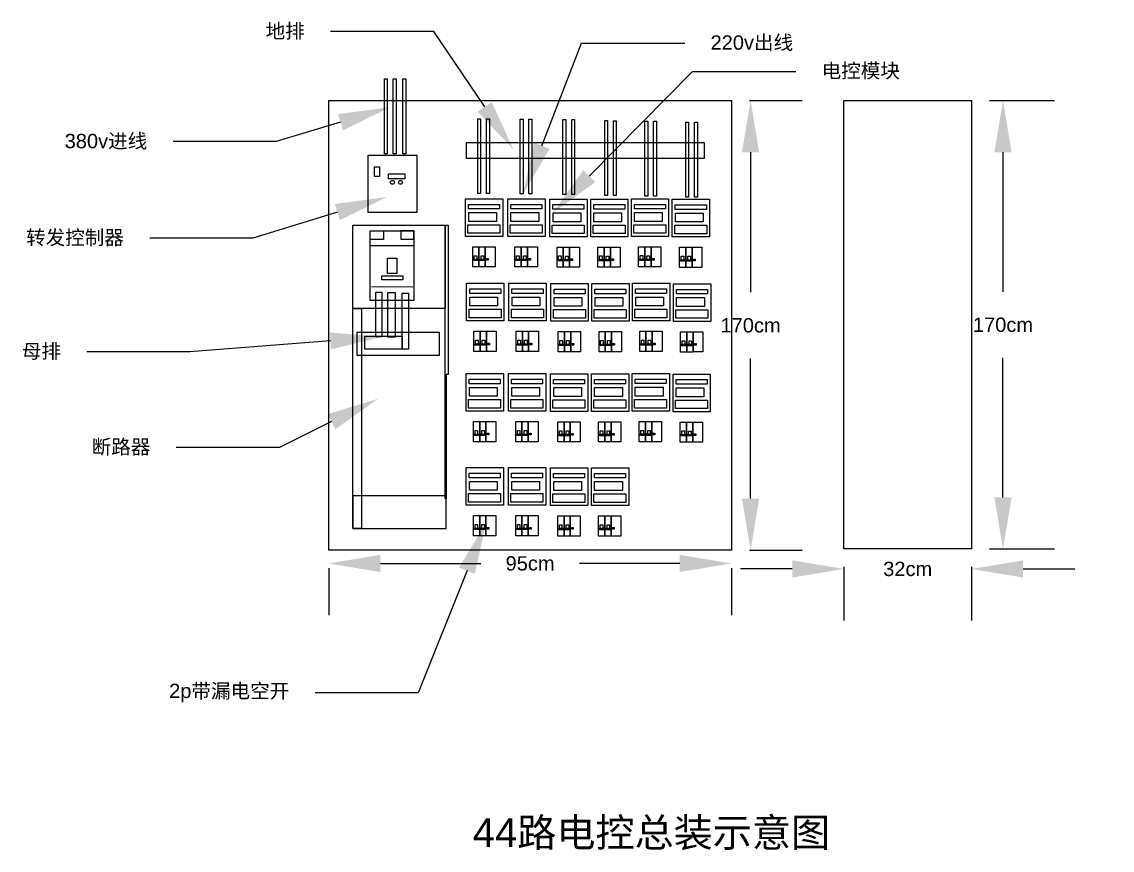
# Model space of a CAD drawing. Header units: inches. Extents: x 25450.92 to 25454.76, y 10966.62 to 10973.11.
# Drawn here: x 25450.919 to 25454.721, y 10966.624 to 10969.513 of the extents above; entities that cross this region are included whole.
import ezdxf
from ezdxf import colors
from ezdxf.entities.mleader import LeaderData, LeaderLine
from ezdxf.math import Vec2, Vec3

# ---------------------------------------------------------------- set-up
doc = ezdxf.new("R2010")
doc.units = ezdxf.units.IN
doc.header["$MEASUREMENT"] = 0
doc.styles.get("Standard").update_dxf_attribs({"font": 'Arial.ttf'})
doc.dimstyles.get("Standard").update_dxf_attribs({"dimtxt": 0.18, "dimasz": 0.18, "dimexe": 0.18, "dimexo": 0.0625, "dimgap": 0.09, "dimtad": 0, "dimtih": 1, "dimtoh": 1, "dimdec": 4, "dimzin": 0, "dimdsep": 46, "dimtxsty": 'Standard', "dimcen": 0.09, "dimadec": 0, "dimazin": 0, "dimtfac": 1, "dimtdec": 4, "dimtofl": 0, "dimtmove": 0, "dimatfit": 3, "dimfxl": 1, "dimtolj": 1, "dimtzin": 0, "dimarcsym": 0})

# ---------------------------------------------------------------- blocks, each defined once
blk = doc.blocks.new('*D18')
at = {"color": 0, "lineweight": -2, "transparency": 16777216}
for p, q in [((25451.9895, 10967.6079), (25451.9895, 10967.4441)), ((25452.1695, 10967.6241), (25452.5197, 10967.6241)), ((25453.2136, 10967.6241), (25452.8634, 10967.6241)), ((25453.3936, 10967.6079), (25453.3936, 10967.4441))]:
    blk.add_line(p, q, dxfattribs=at)
at = {"color": 0, "transparency": 16777216}
for points in [[(25452.1695, 10967.6541), (25452.1695, 10967.5941), (25451.9895, 10967.6241)], [(25453.2136, 10967.6541), (25453.2136, 10967.5941), (25453.3936, 10967.6241)]]:
    blk.add_solid(points, dxfattribs=at)
at = {"layer": 'Defpoints', "color": 0, "transparency": 16777216}
for p in [(25451.9895, 10967.6704), (25453.3936, 10967.6704), (25453.3936, 10967.6241)]:
    blk.add_point(p, dxfattribs=at)
at = {"color": 0, "transparency": 16777216, "insert": (25452.6915, 10967.6241), "char_height": 0.18, "attachment_point": 5}
blk.add_mtext('\\A1;{\\H0.27778x;95cm}', dxfattribs=at)
blk = doc.blocks.new('*D19')
at = {"color": 0, "lineweight": -2, "transparency": 16777216}
for p, q in [((25453.4561, 10969.2382), (25453.6403, 10969.2382)), ((25453.4603, 10969.0582), (25453.4603, 10968.5697)), ((25453.4603, 10967.8504), (25453.4603, 10968.339)), ((25453.4561, 10967.6704), (25453.6403, 10967.6704))]:
    blk.add_line(p, q, dxfattribs=at)
at = {"color": 0, "transparency": 16777216}
for points in [[(25453.4303, 10969.0582), (25453.4903, 10969.0582), (25453.4603, 10969.2382)], [(25453.4303, 10967.8504), (25453.4903, 10967.8504), (25453.4603, 10967.6704)]]:
    blk.add_solid(points, dxfattribs=at)
at = {"layer": 'Defpoints', "color": 0, "transparency": 16777216}
for p in [(25453.3936, 10969.2382), (25453.3936, 10967.6704), (25453.4603, 10967.6704)]:
    blk.add_point(p, dxfattribs=at)
at = {"color": 0, "transparency": 16777216, "insert": (25453.4603, 10968.4543), "char_height": 0.18, "attachment_point": 5}
blk.add_mtext('\\A1;{\\H0.27778x;170cm}', dxfattribs=at)
blk = doc.blocks.new('*D20')
at = {"color": 0, "lineweight": -2, "transparency": 16777216}
for p, q in [((25453.6056, 10967.6048), (25453.4256, 10967.6048)), ((25453.7856, 10967.612), (25453.7856, 10967.4248)), ((25454.2307, 10967.612), (25454.2307, 10967.4248)), ((25454.4107, 10967.6048), (25454.5907, 10967.6048))]:
    blk.add_line(p, q, dxfattribs=at)
at = {"color": 0, "transparency": 16777216}
for points in [[(25453.6056, 10967.6348), (25453.6056, 10967.5748), (25453.7856, 10967.6048)], [(25454.4107, 10967.6348), (25454.4107, 10967.5748), (25454.2307, 10967.6048)]]:
    blk.add_solid(points, dxfattribs=at)
at = {"layer": 'Defpoints', "color": 0, "transparency": 16777216}
for p in [(25453.7856, 10967.6745), (25454.2307, 10967.6745), (25454.2307, 10967.6048)]:
    blk.add_point(p, dxfattribs=at)
at = {"color": 0, "transparency": 16777216, "insert": (25454.0081, 10967.6048), "char_height": 0.18, "attachment_point": 5}
blk.add_mtext('\\A1;{\\H0.27778x;32cm}', dxfattribs=at)
blk = doc.blocks.new('*D21')
at = {"color": 0, "lineweight": -2, "transparency": 16777216}
for p, q in [((25454.2932, 10969.2382), (25454.5204, 10969.2382)), ((25454.3404, 10969.0582), (25454.3404, 10968.5717)), ((25454.3404, 10967.8545), (25454.3404, 10968.341)), ((25454.2932, 10967.6745), (25454.5204, 10967.6745))]:
    blk.add_line(p, q, dxfattribs=at)
at = {"color": 0, "transparency": 16777216}
for points in [[(25454.3104, 10969.0582), (25454.3704, 10969.0582), (25454.3404, 10969.2382)], [(25454.3104, 10967.8545), (25454.3704, 10967.8545), (25454.3404, 10967.6745)]]:
    blk.add_solid(points, dxfattribs=at)
at = {"layer": 'Defpoints', "color": 0, "transparency": 16777216}
for p in [(25454.2307, 10969.2382), (25454.2307, 10967.6745), (25454.3404, 10967.6745)]:
    blk.add_point(p, dxfattribs=at)
at = {"color": 0, "transparency": 16777216, "insert": (25454.3404, 10968.4564), "char_height": 0.18, "attachment_point": 5}
blk.add_mtext('\\A1;{\\H0.27778x;170cm}', dxfattribs=at)

msp = doc.modelspace()

# ---------------------------------------------------------------- linework, layer by layer
for p, q in [((25452.29753, 10969.04636), (25452.12627, 10969.04636)), ((25452.12627, 10969.04636), (25452.12627, 10969.03963)), ((25452.12627, 10969.03963), (25452.12627, 10968.84888)), ((25452.29753, 10968.84888), (25452.29753, 10969.04636)), ((25452.12627, 10968.84888), (25452.29753, 10968.84888)), ((25452.13617, 10968.73278), (25452.28341, 10968.73319)), ((25452.13822, 10968.58959), (25452.28257, 10968.58897))]:
    msp.add_line(p, q)
for points in [[(25452.18372, 10969.31412), (25452.1935, 10969.31412), (25452.1935, 10969.05296), (25452.18372, 10969.05296)], [(25452.21426, 10969.31384), (25452.22403, 10969.31384), (25452.22403, 10969.05268), (25452.21426, 10969.05268)], [(25452.24793, 10969.31384), (25452.25771, 10969.31384), (25452.25771, 10969.05268), (25452.24793, 10969.05268)], [(25451.98952, 10969.23822), (25453.39355, 10969.23822), (25453.39355, 10967.67043), (25451.98952, 10967.67043)], [(25453.78557, 10969.23822), (25454.23068, 10969.23822), (25454.23068, 10967.67453), (25453.78557, 10967.67453)], [(25452.50911, 10969.17524), (25452.51889, 10969.17524), (25452.51889, 10968.91408), (25452.50911, 10968.91408)], [(25452.53965, 10969.17497), (25452.54942, 10969.17497), (25452.54942, 10968.91381), (25452.53965, 10968.91381)], [(25452.65708, 10969.17406), (25452.66686, 10969.17406), (25452.66686, 10968.9129), (25452.65708, 10968.9129)], [(25452.68762, 10969.17379), (25452.69739, 10969.17379), (25452.69739, 10968.91262), (25452.68762, 10968.91262)], [(25452.80602, 10969.17226), (25452.81579, 10969.17226), (25452.81579, 10968.9111), (25452.80602, 10968.9111)], [(25452.83655, 10969.17198), (25452.84633, 10969.17198), (25452.84633, 10968.91082), (25452.83655, 10968.91082)], [(25452.95157, 10969.16844), (25452.96135, 10969.16844), (25452.96135, 10968.90728), (25452.95157, 10968.90728)], [(25452.98211, 10969.16816), (25452.99188, 10969.16816), (25452.99188, 10968.907), (25452.98211, 10968.907)], [(25453.09182, 10969.16656), (25453.10159, 10969.16656), (25453.10159, 10968.9054), (25453.09182, 10968.9054)], [(25453.12235, 10969.16629), (25453.13213, 10969.16629), (25453.13213, 10968.90513), (25453.12235, 10968.90513)], [(25453.23436, 10969.16323), (25453.24413, 10969.16323), (25453.24413, 10968.90207), (25453.23436, 10968.90207)], [(25453.26489, 10969.16295), (25453.27467, 10969.16295), (25453.27467, 10968.90179), (25453.26489, 10968.90179)], [(25452.47013, 10969.09247), (25453.29893, 10969.09247), (25453.29893, 10969.03657), (25452.47013, 10969.03657)], [(25452.14956, 10969.00783), (25452.1667, 10969.00783), (25452.1667, 10968.97359), (25452.14956, 10968.97359)], [(25452.19808, 10968.98311), (25452.25517, 10968.98311), (25452.25517, 10968.96554), (25452.19808, 10968.96554)], [(25452.46626, 10968.89603), (25452.59625, 10968.89603), (25452.59625, 10968.76451), (25452.46626, 10968.76451)], [(25452.61375, 10968.89603), (25452.74374, 10968.89603), (25452.74374, 10968.76451), (25452.61375, 10968.76451)], [(25452.76027, 10968.89506), (25452.89026, 10968.89506), (25452.89026, 10968.76354), (25452.76027, 10968.76354)], [(25452.90281, 10968.89506), (25453.0328, 10968.89506), (25453.0328, 10968.76354), (25452.90281, 10968.76354)], [(25453.04463, 10968.8961), (25453.17461, 10968.8961), (25453.17461, 10968.76458), (25453.04463, 10968.76458)], [(25453.18729, 10968.89415), (25453.31727, 10968.89415), (25453.31727, 10968.76264), (25453.18729, 10968.76264)], [(25452.47688, 10968.87645), (25452.58515, 10968.87645), (25452.58515, 10968.86055), (25452.47688, 10968.86055)], [(25452.47737, 10968.84777), (25452.57404, 10968.84777), (25452.57404, 10968.81701), (25452.47737, 10968.81701)], [(25452.62437, 10968.87645), (25452.73263, 10968.87645), (25452.73263, 10968.86055), (25452.62437, 10968.86055)], [(25452.62486, 10968.84777), (25452.72153, 10968.84777), (25452.72153, 10968.81701), (25452.62486, 10968.81701)], [(25452.77089, 10968.87548), (25452.87916, 10968.87548), (25452.87916, 10968.85957), (25452.77089, 10968.85957)], [(25452.77138, 10968.8468), (25452.86805, 10968.8468), (25452.86805, 10968.81604), (25452.77138, 10968.81604)], [(25452.91343, 10968.87548), (25453.0217, 10968.87548), (25453.0217, 10968.85957), (25452.91343, 10968.85957)], [(25452.91392, 10968.8468), (25453.01059, 10968.8468), (25453.01059, 10968.81604), (25452.91392, 10968.81604)], [(25453.05525, 10968.87652), (25453.16351, 10968.87652), (25453.16351, 10968.86062), (25453.05525, 10968.86062)], [(25453.05573, 10968.84784), (25453.15241, 10968.84784), (25453.15241, 10968.81708), (25453.05573, 10968.81708)], [(25453.19791, 10968.87457), (25453.30617, 10968.87457), (25453.30617, 10968.85867), (25453.19791, 10968.85867)], [(25453.19839, 10968.84589), (25453.29507, 10968.84589), (25453.29507, 10968.81513), (25453.19839, 10968.81513)], [(25452.07401, 10968.8043), (25452.39505, 10968.8043), (25452.39505, 10968.51273), (25452.07401, 10968.51273)], [(25452.40616, 10968.28351), (25452.39505, 10968.28351), (25452.39505, 10968.8043), (25452.40616, 10968.8043)], [(25452.47471, 10968.80534), (25452.58623, 10968.80534), (25452.58623, 10968.77562), (25452.47471, 10968.77562)], [(25452.6222, 10968.80534), (25452.73372, 10968.80534), (25452.73372, 10968.77562), (25452.6222, 10968.77562)], [(25452.76872, 10968.80437), (25452.88024, 10968.80437), (25452.88024, 10968.77465), (25452.76872, 10968.77465)], [(25452.91126, 10968.80437), (25453.02278, 10968.80437), (25453.02278, 10968.77465), (25452.91126, 10968.77465)], [(25453.05308, 10968.80541), (25453.1646, 10968.80541), (25453.1646, 10968.77569), (25453.05308, 10968.77569)], [(25452.13411, 10968.78409), (25452.28607, 10968.78409), (25452.28607, 10968.54168), (25452.13411, 10968.54168)], [(25452.13411, 10968.78409), (25452.18082, 10968.78409), (25452.18082, 10968.75333), (25452.13411, 10968.75333)], [(25452.28607, 10968.78409), (25452.24045, 10968.78409), (25452.24045, 10968.75472), (25452.28607, 10968.75472)], [(25453.19574, 10968.80347), (25453.30726, 10968.80347), (25453.30726, 10968.77375), (25453.19574, 10968.77375)], [(25452.49137, 10968.72847), (25452.51321, 10968.72847), (25452.51321, 10968.65813), (25452.49137, 10968.65813)], [(25452.51321, 10968.72847), (25452.53506, 10968.72847), (25452.53506, 10968.65813), (25452.51321, 10968.65813)], [(25452.53506, 10968.72847), (25452.56934, 10968.72847), (25452.56934, 10968.6582), (25452.53506, 10968.6582)], [(25452.63886, 10968.72847), (25452.6607, 10968.72847), (25452.6607, 10968.65813), (25452.63886, 10968.65813)], [(25452.6607, 10968.72847), (25452.68255, 10968.72847), (25452.68255, 10968.65813), (25452.6607, 10968.65813)], [(25452.68255, 10968.72847), (25452.71682, 10968.72847), (25452.71682, 10968.6582), (25452.68255, 10968.6582)], [(25453.06973, 10968.72854), (25453.09158, 10968.72854), (25453.09158, 10968.6582), (25453.06973, 10968.6582)], [(25453.09158, 10968.72854), (25453.11342, 10968.72854), (25453.11342, 10968.6582), (25453.09158, 10968.6582)], [(25453.11342, 10968.72854), (25453.1477, 10968.72854), (25453.1477, 10968.65827), (25453.11342, 10968.65827)], [(25452.49704, 10968.6975), (25452.50609, 10968.6975), (25452.50609, 10968.6823), (25452.49704, 10968.6823)], [(25452.5207, 10968.69716), (25452.52975, 10968.69716), (25452.52975, 10968.68195), (25452.5207, 10968.68195)], [(25452.64453, 10968.6975), (25452.65358, 10968.6975), (25452.65358, 10968.6823), (25452.64453, 10968.6823)], [(25452.66818, 10968.69716), (25452.67724, 10968.69716), (25452.67724, 10968.68195), (25452.66818, 10968.68195)], [(25452.78538, 10968.7275), (25452.80722, 10968.7275), (25452.80722, 10968.65716), (25452.78538, 10968.65716)], [(25452.79105, 10968.69653), (25452.8001, 10968.69653), (25452.8001, 10968.68132), (25452.79105, 10968.68132)], [(25452.80722, 10968.7275), (25452.82907, 10968.7275), (25452.82907, 10968.65716), (25452.80722, 10968.65716)], [(25452.81471, 10968.69618), (25452.82376, 10968.69618), (25452.82376, 10968.68098), (25452.81471, 10968.68098)], [(25452.82907, 10968.7275), (25452.86335, 10968.7275), (25452.86335, 10968.65723), (25452.82907, 10968.65723)], [(25452.92792, 10968.7275), (25452.94976, 10968.7275), (25452.94976, 10968.65716), (25452.92792, 10968.65716)], [(25452.93359, 10968.69653), (25452.94264, 10968.69653), (25452.94264, 10968.68132), (25452.93359, 10968.68132)], [(25452.94976, 10968.7275), (25452.97161, 10968.7275), (25452.97161, 10968.65716), (25452.94976, 10968.65716)], [(25452.95725, 10968.69618), (25452.9663, 10968.69618), (25452.9663, 10968.68098), (25452.95725, 10968.68098)], [(25452.97161, 10968.7275), (25453.00588, 10968.7275), (25453.00588, 10968.65723), (25452.97161, 10968.65723)], [(25453.0754, 10968.69757), (25453.08446, 10968.69757), (25453.08446, 10968.68237), (25453.0754, 10968.68237)], [(25453.09906, 10968.69723), (25453.10811, 10968.69723), (25453.10811, 10968.68202), (25453.09906, 10968.68202)], [(25453.21239, 10968.7266), (25453.23424, 10968.7266), (25453.23424, 10968.65626), (25453.21239, 10968.65626)], [(25453.21806, 10968.69563), (25453.22712, 10968.69563), (25453.22712, 10968.68042), (25453.21806, 10968.68042)], [(25453.23424, 10968.7266), (25453.25608, 10968.7266), (25453.25608, 10968.65626), (25453.23424, 10968.65626)], [(25453.24172, 10968.69528), (25453.25077, 10968.69528), (25453.25077, 10968.68007), (25453.24172, 10968.68007)], [(25453.25608, 10968.7266), (25453.29036, 10968.7266), (25453.29036, 10968.65633), (25453.25608, 10968.65633)], [(25452.19386, 10968.68938), (25452.22705, 10968.68938), (25452.22705, 10968.63508), (25452.19386, 10968.63508)], [(25452.49523, 10968.685), (25452.53156, 10968.685), (25452.53156, 10968.68014), (25452.49523, 10968.68014)], [(25452.54001, 10968.68736), (25452.54568, 10968.68736), (25452.54568, 10968.6816), (25452.54001, 10968.6816)], [(25452.64272, 10968.685), (25452.67905, 10968.685), (25452.67905, 10968.68014), (25452.64272, 10968.68014)], [(25452.68749, 10968.68736), (25452.69317, 10968.68736), (25452.69317, 10968.6816), (25452.68749, 10968.6816)], [(25452.78924, 10968.68403), (25452.82557, 10968.68403), (25452.82557, 10968.67917), (25452.78924, 10968.67917)], [(25452.83402, 10968.68639), (25452.83969, 10968.68639), (25452.83969, 10968.68063), (25452.83402, 10968.68063)], [(25452.93178, 10968.68403), (25452.96811, 10968.68403), (25452.96811, 10968.67917), (25452.93178, 10968.67917)], [(25452.97656, 10968.68639), (25452.98223, 10968.68639), (25452.98223, 10968.68063), (25452.97656, 10968.68063)], [(25453.07359, 10968.68507), (25453.10992, 10968.68507), (25453.10992, 10968.68021), (25453.07359, 10968.68021)], [(25453.11837, 10968.68743), (25453.12404, 10968.68743), (25453.12404, 10968.68167), (25453.11837, 10968.68167)], [(25453.21625, 10968.68313), (25453.25258, 10968.68313), (25453.25258, 10968.67827), (25453.21625, 10968.67827)], [(25453.26103, 10968.68549), (25453.2667, 10968.68549), (25453.2667, 10968.67973), (25453.26103, 10968.67973)], [(25452.17479, 10968.62772), (25452.24733, 10968.62772), (25452.24733, 10968.61355), (25452.17479, 10968.61355)], [(25452.47025, 10968.60126), (25452.60023, 10968.60126), (25452.60023, 10968.46974), (25452.47025, 10968.46974)], [(25452.48087, 10968.58168), (25452.58913, 10968.58168), (25452.58913, 10968.56578), (25452.48087, 10968.56578)], [(25452.61773, 10968.60126), (25452.74772, 10968.60126), (25452.74772, 10968.46974), (25452.61773, 10968.46974)], [(25452.62836, 10968.58168), (25452.73662, 10968.58168), (25452.73662, 10968.56578), (25452.62836, 10968.56578)], [(25452.76426, 10968.60029), (25452.89424, 10968.60029), (25452.89424, 10968.46877), (25452.76426, 10968.46877)], [(25452.77488, 10968.58071), (25452.88314, 10968.58071), (25452.88314, 10968.5648), (25452.77488, 10968.5648)], [(25452.9068, 10968.60029), (25453.03678, 10968.60029), (25453.03678, 10968.46877), (25452.9068, 10968.46877)], [(25452.91742, 10968.58071), (25453.02568, 10968.58071), (25453.02568, 10968.5648), (25452.91742, 10968.5648)], [(25453.04861, 10968.60133), (25453.1786, 10968.60133), (25453.1786, 10968.46981), (25453.04861, 10968.46981)], [(25453.05923, 10968.58175), (25453.16749, 10968.58175), (25453.16749, 10968.56585), (25453.05923, 10968.56585)], [(25453.19127, 10968.59939), (25453.32126, 10968.59939), (25453.32126, 10968.46787), (25453.19127, 10968.46787)], [(25453.20189, 10968.5798), (25453.31015, 10968.5798), (25453.31015, 10968.5639), (25453.20189, 10968.5639)], [(25452.15379, 10968.5698), (25452.17455, 10968.5698), (25452.17455, 10968.41433), (25452.15379, 10968.41433)], [(25452.19555, 10968.56911), (25452.22065, 10968.56911), (25452.22065, 10968.41377), (25452.19555, 10968.41377)], [(25452.24576, 10968.56626), (25452.267, 10968.56626), (25452.267, 10968.37176), (25452.24576, 10968.37176)], [(25452.48135, 10968.553), (25452.57803, 10968.553), (25452.57803, 10968.52224), (25452.48135, 10968.52224)], [(25452.62884, 10968.553), (25452.72551, 10968.553), (25452.72551, 10968.52224), (25452.62884, 10968.52224)], [(25452.77536, 10968.55203), (25452.87204, 10968.55203), (25452.87204, 10968.52127), (25452.77536, 10968.52127)], [(25452.9179, 10968.55203), (25453.01457, 10968.55203), (25453.01457, 10968.52127), (25452.9179, 10968.52127)], [(25453.05971, 10968.55307), (25453.15639, 10968.55307), (25453.15639, 10968.52231), (25453.05971, 10968.52231)], [(25453.20237, 10968.55113), (25453.29905, 10968.55113), (25453.29905, 10968.52036), (25453.20237, 10968.52036)], [(25452.07401, 10968.51273), (25452.10418, 10968.51273), (25452.10418, 10967.74542), (25452.07401, 10967.74542)], [(25452.4787, 10968.51057), (25452.59022, 10968.51057), (25452.59022, 10968.48085), (25452.4787, 10968.48085)], [(25452.62618, 10968.51057), (25452.7377, 10968.51057), (25452.7377, 10968.48085), (25452.62618, 10968.48085)], [(25452.7727, 10968.5096), (25452.88423, 10968.5096), (25452.88423, 10968.47988), (25452.7727, 10968.47988)], [(25452.91524, 10968.5096), (25453.02676, 10968.5096), (25453.02676, 10968.47988), (25452.91524, 10968.47988)], [(25453.05706, 10968.51064), (25453.16858, 10968.51064), (25453.16858, 10968.48092), (25453.05706, 10968.48092)], [(25453.19972, 10968.5087), (25453.31124, 10968.5087), (25453.31124, 10968.47898), (25453.19972, 10968.47898)], [(25452.08898, 10968.43127), (25452.37442, 10968.43127), (25452.37442, 10968.34989), (25452.08898, 10968.34989)], [(25452.49535, 10968.4337), (25452.5172, 10968.4337), (25452.5172, 10968.36336), (25452.49535, 10968.36336)], [(25452.5172, 10968.4337), (25452.53904, 10968.4337), (25452.53904, 10968.36336), (25452.5172, 10968.36336)], [(25452.53904, 10968.4337), (25452.57332, 10968.4337), (25452.57332, 10968.36343), (25452.53904, 10968.36343)], [(25452.64284, 10968.4337), (25452.66468, 10968.4337), (25452.66468, 10968.36336), (25452.64284, 10968.36336)], [(25452.66468, 10968.4337), (25452.68653, 10968.4337), (25452.68653, 10968.36336), (25452.66468, 10968.36336)], [(25452.68653, 10968.4337), (25452.72081, 10968.4337), (25452.72081, 10968.36343), (25452.68653, 10968.36343)], [(25452.78936, 10968.43273), (25452.81121, 10968.43273), (25452.81121, 10968.36239), (25452.78936, 10968.36239)], [(25452.81121, 10968.43273), (25452.83305, 10968.43273), (25452.83305, 10968.36239), (25452.81121, 10968.36239)], [(25452.83305, 10968.43273), (25452.86733, 10968.43273), (25452.86733, 10968.36246), (25452.83305, 10968.36246)], [(25452.9319, 10968.43273), (25452.95375, 10968.43273), (25452.95375, 10968.36239), (25452.9319, 10968.36239)], [(25452.95375, 10968.43273), (25452.97559, 10968.43273), (25452.97559, 10968.36239), (25452.95375, 10968.36239)], [(25452.97559, 10968.43273), (25453.00987, 10968.43273), (25453.00987, 10968.36246), (25452.97559, 10968.36246)], [(25453.07371, 10968.43377), (25453.09556, 10968.43377), (25453.09556, 10968.36343), (25453.07371, 10968.36343)], [(25453.09556, 10968.43377), (25453.11741, 10968.43377), (25453.11741, 10968.36343), (25453.09556, 10968.36343)], [(25453.11741, 10968.43377), (25453.15168, 10968.43377), (25453.15168, 10968.3635), (25453.11741, 10968.3635)], [(25453.21637, 10968.43183), (25453.23822, 10968.43183), (25453.23822, 10968.36149), (25453.21637, 10968.36149)], [(25453.23822, 10968.43183), (25453.26007, 10968.43183), (25453.26007, 10968.36149), (25453.23822, 10968.36149)], [(25453.26007, 10968.43183), (25453.29434, 10968.43183), (25453.29434, 10968.36156), (25453.26007, 10968.36156)], [(25452.11541, 10968.41669), (25452.24576, 10968.41669), (25452.24576, 10968.37176), (25452.11541, 10968.37176)], [(25452.49921, 10968.39024), (25452.53554, 10968.39024), (25452.53554, 10968.38537), (25452.49921, 10968.38537)], [(25452.50102, 10968.40273), (25452.51008, 10968.40273), (25452.51008, 10968.38753), (25452.50102, 10968.38753)], [(25452.52468, 10968.40239), (25452.53373, 10968.40239), (25452.53373, 10968.38718), (25452.52468, 10968.38718)], [(25452.54399, 10968.3926), (25452.54966, 10968.3926), (25452.54966, 10968.38683), (25452.54399, 10968.38683)], [(25452.6467, 10968.39024), (25452.68303, 10968.39024), (25452.68303, 10968.38537), (25452.6467, 10968.38537)], [(25452.64851, 10968.40273), (25452.65756, 10968.40273), (25452.65756, 10968.38753), (25452.64851, 10968.38753)], [(25452.67217, 10968.40239), (25452.68122, 10968.40239), (25452.68122, 10968.38718), (25452.67217, 10968.38718)], [(25452.69148, 10968.3926), (25452.69715, 10968.3926), (25452.69715, 10968.38683), (25452.69148, 10968.38683)], [(25452.79322, 10968.38926), (25452.82955, 10968.38926), (25452.82955, 10968.3844), (25452.79322, 10968.3844)], [(25452.79503, 10968.40176), (25452.80408, 10968.40176), (25452.80408, 10968.38655), (25452.79503, 10968.38655)], [(25452.81869, 10968.40141), (25452.82774, 10968.40141), (25452.82774, 10968.38621), (25452.81869, 10968.38621)], [(25452.838, 10968.39162), (25452.84367, 10968.39162), (25452.84367, 10968.38586), (25452.838, 10968.38586)], [(25452.93576, 10968.38926), (25452.97209, 10968.38926), (25452.97209, 10968.3844), (25452.93576, 10968.3844)], [(25452.93757, 10968.40176), (25452.94662, 10968.40176), (25452.94662, 10968.38655), (25452.93757, 10968.38655)], [(25452.96123, 10968.40141), (25452.97028, 10968.40141), (25452.97028, 10968.38621), (25452.96123, 10968.38621)], [(25452.98054, 10968.39162), (25452.98621, 10968.39162), (25452.98621, 10968.38586), (25452.98054, 10968.38586)], [(25453.07758, 10968.3903), (25453.11391, 10968.3903), (25453.11391, 10968.38544), (25453.07758, 10968.38544)], [(25453.07939, 10968.4028), (25453.08844, 10968.4028), (25453.08844, 10968.3876), (25453.07939, 10968.3876)], [(25453.10304, 10968.40246), (25453.1121, 10968.40246), (25453.1121, 10968.38725), (25453.10304, 10968.38725)], [(25453.12235, 10968.39267), (25453.12803, 10968.39267), (25453.12803, 10968.3869), (25453.12235, 10968.3869)], [(25453.22024, 10968.38836), (25453.25657, 10968.38836), (25453.25657, 10968.3835), (25453.22024, 10968.3835)], [(25453.22205, 10968.40086), (25453.2311, 10968.40086), (25453.2311, 10968.38565), (25453.22205, 10968.38565)], [(25453.2457, 10968.40051), (25453.25475, 10968.40051), (25453.25475, 10968.3853), (25453.2457, 10968.3853)], [(25453.26501, 10968.39072), (25453.27069, 10968.39072), (25453.27069, 10968.38496), (25453.26501, 10968.38496)], [(25452.39505, 10968.28351), (25452.39904, 10968.28351), (25452.39904, 10967.85014), (25452.39505, 10967.85014)], [(25452.4688, 10968.28656), (25452.59879, 10968.28656), (25452.59879, 10968.15504), (25452.4688, 10968.15504)], [(25452.61629, 10968.28656), (25452.74627, 10968.28656), (25452.74627, 10968.15504), (25452.61629, 10968.15504)], [(25452.76281, 10968.28559), (25452.89279, 10968.28559), (25452.89279, 10968.15407), (25452.76281, 10968.15407)], [(25452.90535, 10968.28559), (25453.03533, 10968.28559), (25453.03533, 10968.15407), (25452.90535, 10968.15407)], [(25453.04716, 10968.28663), (25453.17715, 10968.28663), (25453.17715, 10968.15511), (25453.04716, 10968.15511)], [(25453.18982, 10968.28469), (25453.31981, 10968.28469), (25453.31981, 10968.15317), (25453.18982, 10968.15317)], [(25452.47942, 10968.26698), (25452.58768, 10968.26698), (25452.58768, 10968.25108), (25452.47942, 10968.25108)], [(25452.4799, 10968.2383), (25452.57658, 10968.2383), (25452.57658, 10968.20754), (25452.4799, 10968.20754)], [(25452.62691, 10968.26698), (25452.73517, 10968.26698), (25452.73517, 10968.25108), (25452.62691, 10968.25108)], [(25452.62739, 10968.2383), (25452.72407, 10968.2383), (25452.72407, 10968.20754), (25452.62739, 10968.20754)], [(25452.77343, 10968.26601), (25452.88169, 10968.26601), (25452.88169, 10968.25011), (25452.77343, 10968.25011)], [(25452.77391, 10968.23733), (25452.87059, 10968.23733), (25452.87059, 10968.20657), (25452.77391, 10968.20657)], [(25452.91597, 10968.26601), (25453.02423, 10968.26601), (25453.02423, 10968.25011), (25452.91597, 10968.25011)], [(25452.91645, 10968.23733), (25453.01313, 10968.23733), (25453.01313, 10968.20657), (25452.91645, 10968.20657)], [(25453.05778, 10968.26705), (25453.16605, 10968.26705), (25453.16605, 10968.25115), (25453.05778, 10968.25115)], [(25453.05827, 10968.23837), (25453.15494, 10968.23837), (25453.15494, 10968.20761), (25453.05827, 10968.20761)], [(25453.20044, 10968.26511), (25453.3087, 10968.26511), (25453.3087, 10968.2492), (25453.20044, 10968.2492)], [(25453.20093, 10968.23643), (25453.2976, 10968.23643), (25453.2976, 10968.20567), (25453.20093, 10968.20567)], [(25452.47725, 10968.19588), (25452.58877, 10968.19588), (25452.58877, 10968.16616), (25452.47725, 10968.16616)], [(25452.62473, 10968.19588), (25452.73626, 10968.19588), (25452.73626, 10968.16616), (25452.62473, 10968.16616)], [(25453.05561, 10968.19594), (25453.16713, 10968.19594), (25453.16713, 10968.16622), (25453.05561, 10968.16622)], [(25452.77126, 10968.1949), (25452.88278, 10968.1949), (25452.88278, 10968.16518), (25452.77126, 10968.16518)], [(25452.9138, 10968.1949), (25453.02532, 10968.1949), (25453.02532, 10968.16518), (25452.9138, 10968.16518)], [(25453.19827, 10968.194), (25453.30979, 10968.194), (25453.30979, 10968.16428), (25453.19827, 10968.16428)], [(25452.4939, 10968.11901), (25452.51575, 10968.11901), (25452.51575, 10968.04866), (25452.4939, 10968.04866)], [(25452.49958, 10968.08804), (25452.50863, 10968.08804), (25452.50863, 10968.07283), (25452.49958, 10968.07283)], [(25452.51575, 10968.11901), (25452.53759, 10968.11901), (25452.53759, 10968.04866), (25452.51575, 10968.04866)], [(25452.52323, 10968.08769), (25452.53228, 10968.08769), (25452.53228, 10968.07248), (25452.52323, 10968.07248)], [(25452.53759, 10968.11901), (25452.57187, 10968.11901), (25452.57187, 10968.04873), (25452.53759, 10968.04873)], [(25452.64139, 10968.11901), (25452.66324, 10968.11901), (25452.66324, 10968.04866), (25452.64139, 10968.04866)], [(25452.64706, 10968.08804), (25452.65611, 10968.08804), (25452.65611, 10968.07283), (25452.64706, 10968.07283)], [(25452.66324, 10968.11901), (25452.68508, 10968.11901), (25452.68508, 10968.04866), (25452.66324, 10968.04866)], [(25452.67072, 10968.08769), (25452.67977, 10968.08769), (25452.67977, 10968.07248), (25452.67072, 10968.07248)], [(25452.68508, 10968.11901), (25452.71936, 10968.11901), (25452.71936, 10968.04873), (25452.68508, 10968.04873)], [(25452.78791, 10968.11803), (25452.80976, 10968.11803), (25452.80976, 10968.04769), (25452.78791, 10968.04769)], [(25452.79358, 10968.08706), (25452.80264, 10968.08706), (25452.80264, 10968.07186), (25452.79358, 10968.07186)], [(25452.80976, 10968.11803), (25452.8316, 10968.11803), (25452.8316, 10968.04769), (25452.80976, 10968.04769)], [(25452.81724, 10968.08672), (25452.82629, 10968.08672), (25452.82629, 10968.07151), (25452.81724, 10968.07151)], [(25452.8316, 10968.11803), (25452.86588, 10968.11803), (25452.86588, 10968.04776), (25452.8316, 10968.04776)], [(25452.93045, 10968.11803), (25452.9523, 10968.11803), (25452.9523, 10968.04769), (25452.93045, 10968.04769)], [(25452.93612, 10968.08706), (25452.94518, 10968.08706), (25452.94518, 10968.07186), (25452.93612, 10968.07186)], [(25452.9523, 10968.11803), (25452.97414, 10968.11803), (25452.97414, 10968.04769), (25452.9523, 10968.04769)], [(25452.95978, 10968.08672), (25452.96883, 10968.08672), (25452.96883, 10968.07151), (25452.95978, 10968.07151)], [(25452.97414, 10968.11803), (25453.00842, 10968.11803), (25453.00842, 10968.04776), (25452.97414, 10968.04776)], [(25453.07227, 10968.11908), (25453.09411, 10968.11908), (25453.09411, 10968.04873), (25453.07227, 10968.04873)], [(25453.07794, 10968.08811), (25453.08699, 10968.08811), (25453.08699, 10968.0729), (25453.07794, 10968.0729)], [(25453.09411, 10968.11908), (25453.11596, 10968.11908), (25453.11596, 10968.04873), (25453.09411, 10968.04873)], [(25453.10159, 10968.08776), (25453.11065, 10968.08776), (25453.11065, 10968.07255), (25453.10159, 10968.07255)], [(25453.11596, 10968.11908), (25453.15023, 10968.11908), (25453.15023, 10968.0488), (25453.11596, 10968.0488)], [(25453.21493, 10968.11713), (25453.23677, 10968.11713), (25453.23677, 10968.04679), (25453.21493, 10968.04679)], [(25453.2206, 10968.08616), (25453.22965, 10968.08616), (25453.22965, 10968.07095), (25453.2206, 10968.07095)], [(25453.23677, 10968.11713), (25453.25862, 10968.11713), (25453.25862, 10968.04679), (25453.23677, 10968.04679)], [(25453.24425, 10968.08581), (25453.25331, 10968.08581), (25453.25331, 10968.07061), (25453.24425, 10968.07061)], [(25453.25862, 10968.11713), (25453.29289, 10968.11713), (25453.29289, 10968.04686), (25453.25862, 10968.04686)], [(25452.49776, 10968.07554), (25452.53409, 10968.07554), (25452.53409, 10968.07068), (25452.49776, 10968.07068)], [(25452.54254, 10968.0779), (25452.54821, 10968.0779), (25452.54821, 10968.07213), (25452.54254, 10968.07213)], [(25452.64525, 10968.07554), (25452.68158, 10968.07554), (25452.68158, 10968.07068), (25452.64525, 10968.07068)], [(25452.69003, 10968.0779), (25452.6957, 10968.0779), (25452.6957, 10968.07213), (25452.69003, 10968.07213)], [(25452.79177, 10968.07457), (25452.8281, 10968.07457), (25452.8281, 10968.0697), (25452.79177, 10968.0697)], [(25452.83655, 10968.07693), (25452.84222, 10968.07693), (25452.84222, 10968.07116), (25452.83655, 10968.07116)], [(25452.93431, 10968.07457), (25452.97064, 10968.07457), (25452.97064, 10968.0697), (25452.93431, 10968.0697)], [(25452.97909, 10968.07693), (25452.98476, 10968.07693), (25452.98476, 10968.07116), (25452.97909, 10968.07116)], [(25453.07613, 10968.07561), (25453.11246, 10968.07561), (25453.11246, 10968.07075), (25453.07613, 10968.07075)], [(25453.12091, 10968.07797), (25453.12658, 10968.07797), (25453.12658, 10968.0722), (25453.12091, 10968.0722)], [(25453.21879, 10968.07366), (25453.25512, 10968.07366), (25453.25512, 10968.0688), (25453.21879, 10968.0688)], [(25453.26357, 10968.07602), (25453.26924, 10968.07602), (25453.26924, 10968.07026), (25453.26357, 10968.07026)], [(25452.4688, 10967.9586), (25452.59879, 10967.9586), (25452.59879, 10967.82708), (25452.4688, 10967.82708)], [(25452.47942, 10967.93902), (25452.58768, 10967.93902), (25452.58768, 10967.92312), (25452.47942, 10967.92312)], [(25452.61629, 10967.9586), (25452.74627, 10967.9586), (25452.74627, 10967.82708), (25452.61629, 10967.82708)], [(25452.62691, 10967.93902), (25452.73517, 10967.93902), (25452.73517, 10967.92312), (25452.62691, 10967.92312)], [(25452.76281, 10967.95763), (25452.89279, 10967.95763), (25452.89279, 10967.82611), (25452.76281, 10967.82611)], [(25452.77343, 10967.93805), (25452.88169, 10967.93805), (25452.88169, 10967.92215), (25452.77343, 10967.92215)], [(25452.90535, 10967.95763), (25453.03533, 10967.95763), (25453.03533, 10967.82611), (25452.90535, 10967.82611)], [(25452.91597, 10967.93805), (25453.02423, 10967.93805), (25453.02423, 10967.92215), (25452.91597, 10967.92215)], [(25452.4799, 10967.91034), (25452.57658, 10967.91034), (25452.57658, 10967.87958), (25452.4799, 10967.87958)], [(25452.62739, 10967.91034), (25452.72407, 10967.91034), (25452.72407, 10967.87958), (25452.62739, 10967.87958)], [(25452.77391, 10967.90937), (25452.87059, 10967.90937), (25452.87059, 10967.87861), (25452.77391, 10967.87861)], [(25452.91645, 10967.90937), (25453.01313, 10967.90937), (25453.01313, 10967.87861), (25452.91645, 10967.87861)], [(25452.07401, 10967.74542), (25452.39904, 10967.74542), (25452.39904, 10967.85986), (25452.07401, 10967.85986)], [(25452.47725, 10967.86791), (25452.58877, 10967.86791), (25452.58877, 10967.83819), (25452.47725, 10967.83819)], [(25452.62473, 10967.86791), (25452.73626, 10967.86791), (25452.73626, 10967.83819), (25452.62473, 10967.83819)], [(25452.77126, 10967.86694), (25452.88278, 10967.86694), (25452.88278, 10967.83722), (25452.77126, 10967.83722)], [(25452.9138, 10967.86694), (25453.02532, 10967.86694), (25453.02532, 10967.83722), (25452.9138, 10967.83722)], [(25452.4939, 10967.79105), (25452.51575, 10967.79105), (25452.51575, 10967.7207), (25452.4939, 10967.7207)], [(25452.51575, 10967.79105), (25452.53759, 10967.79105), (25452.53759, 10967.7207), (25452.51575, 10967.7207)], [(25452.53759, 10967.79105), (25452.57187, 10967.79105), (25452.57187, 10967.72077), (25452.53759, 10967.72077)], [(25452.64139, 10967.79105), (25452.66324, 10967.79105), (25452.66324, 10967.7207), (25452.64139, 10967.7207)], [(25452.66324, 10967.79105), (25452.68508, 10967.79105), (25452.68508, 10967.7207), (25452.66324, 10967.7207)], [(25452.68508, 10967.79105), (25452.71936, 10967.79105), (25452.71936, 10967.72077), (25452.68508, 10967.72077)], [(25452.78791, 10967.79007), (25452.80976, 10967.79007), (25452.80976, 10967.71973), (25452.78791, 10967.71973)], [(25452.80976, 10967.79007), (25452.8316, 10967.79007), (25452.8316, 10967.71973), (25452.80976, 10967.71973)], [(25452.8316, 10967.79007), (25452.86588, 10967.79007), (25452.86588, 10967.7198), (25452.8316, 10967.7198)], [(25452.93045, 10967.79007), (25452.9523, 10967.79007), (25452.9523, 10967.71973), (25452.93045, 10967.71973)], [(25452.9523, 10967.79007), (25452.97414, 10967.79007), (25452.97414, 10967.71973), (25452.9523, 10967.71973)], [(25452.97414, 10967.79007), (25453.00842, 10967.79007), (25453.00842, 10967.7198), (25452.97414, 10967.7198)], [(25452.49776, 10967.74758), (25452.53409, 10967.74758), (25452.53409, 10967.74272), (25452.49776, 10967.74272)], [(25452.49958, 10967.76008), (25452.50863, 10967.76008), (25452.50863, 10967.74487), (25452.49958, 10967.74487)], [(25452.52323, 10967.75973), (25452.53228, 10967.75973), (25452.53228, 10967.74452), (25452.52323, 10967.74452)], [(25452.54254, 10967.74994), (25452.54821, 10967.74994), (25452.54821, 10967.74417), (25452.54254, 10967.74417)], [(25452.64525, 10967.74758), (25452.68158, 10967.74758), (25452.68158, 10967.74272), (25452.64525, 10967.74272)], [(25452.64706, 10967.76008), (25452.65611, 10967.76008), (25452.65611, 10967.74487), (25452.64706, 10967.74487)], [(25452.67072, 10967.75973), (25452.67977, 10967.75973), (25452.67977, 10967.74452), (25452.67072, 10967.74452)], [(25452.69003, 10967.74994), (25452.6957, 10967.74994), (25452.6957, 10967.74417), (25452.69003, 10967.74417)], [(25452.79177, 10967.7466), (25452.8281, 10967.7466), (25452.8281, 10967.74174), (25452.79177, 10967.74174)], [(25452.79358, 10967.7591), (25452.80264, 10967.7591), (25452.80264, 10967.7439), (25452.79358, 10967.7439)], [(25452.81724, 10967.75876), (25452.82629, 10967.75876), (25452.82629, 10967.74355), (25452.81724, 10967.74355)], [(25452.83655, 10967.74897), (25452.84222, 10967.74897), (25452.84222, 10967.7432), (25452.83655, 10967.7432)], [(25452.93431, 10967.7466), (25452.97064, 10967.7466), (25452.97064, 10967.74174), (25452.93431, 10967.74174)], [(25452.93612, 10967.7591), (25452.94518, 10967.7591), (25452.94518, 10967.7439), (25452.93612, 10967.7439)], [(25452.95978, 10967.75876), (25452.96883, 10967.75876), (25452.96883, 10967.74355), (25452.95978, 10967.74355)], [(25452.97909, 10967.74897), (25452.98476, 10967.74897), (25452.98476, 10967.7432), (25452.97909, 10967.7432)]]:
    msp.add_lwpolyline(points, close=True)
for centre in [(25452.21148, 10968.95318), (25452.2396, 10968.95325)]:
    msp.add_circle(centre, 0.00674)

# ---------------------------------------------------------------- texts
at = {"insert": (25452.49125, 10966.73557), "char_height": 0.1, "attachment_point": 1}
msp.add_mtext_dynamic_manual_height_columns('44{\\fArial Unicode MS|b0|i0|c134|p0;路电控总装示意图}', width=2.5881533, gutter_width=1, heights=[0], dxfattribs=at)

# ---------------------------------------------------------------- dimensions: what is measured, and where the dimension line sits
for base, p1, p2, picture, middle in [((25453.4603, 10967.67043), (25453.39355, 10969.23822), (25453.39355, 10967.67043), '*D19', (25453.4603, 10968.45433)), ((25454.34039, 10967.67453), (25454.23068, 10969.23822), (25454.23068, 10967.67453), '*D21', (25454.34039, 10968.45638))]:
    dim = msp.add_linear_dim(base=base, p1=p1, p2=p2, angle=90, text='{\\H0.27778x;170cm}', dimstyle='Standard')
    dim.commit()
    dim.dimension.update_dxf_attribs({"geometry": picture, "text_midpoint": middle})
for base, p1, p2, text, picture, middle in [((25453.39355, 10967.62411), (25451.98952, 10967.67043), (25453.39355, 10967.67043), '{\\H0.27778x;95cm}', '*D18', (25452.69154, 10967.62411)), ((25454.23068, 10967.60481), (25453.78557, 10967.67453), (25454.23068, 10967.67453), '{\\H0.27778x;32cm}', '*D20', (25454.00812, 10967.60481))]:
    dim = msp.add_linear_dim(base=base, p1=p1, p2=p2, text=text, dimstyle='Standard')
    dim.commit()
    dim.dimension.update_dxf_attribs({"geometry": picture, "text_midpoint": middle})

# ---------------------------------------------------------------- leaders
ml = msp.add_multileader_mtext('Standard')
ml.set_content('{\\fArial Unicode MS|b0|i0|c134|p0;地排}', color=256)
ml.set_leader_properties()
ml.build(insert=Vec2(0, 0))
ml.multileader.update_dxf_attribs({"dogleg_length": 0.36, "arrow_head_size": 0.18})
ctx = ml.context
ctx.base_point, ctx.char_height, ctx.arrow_head_size, ctx.landing_gap_size, ctx.plane_origin = Vec3(25451.68281, 10969.47883), 0.05, 0.18, 0.09, Vec3(25452.63403, 10969.06692)
ctx.text_align_type = 2
notes = []
notes.append((ctx, [(0, (1, 1, 0), (25452.35583, 10969.47883), (-1, 0), 0.36, [(0, [(25452.63403, 10969.06692)], 0, [])])]))
ctx.mtext.insert, ctx.mtext.alignment, ctx.mtext.flow_direction = Vec3(25451.90583, 10969.50588), 3, 5
ml = msp.add_multileader_mtext('Standard')
ml.set_content('220v{\\fArial Unicode MS|b0|i0|c134|p0;出线}', color=256)
ml.set_leader_properties()
ml.build(insert=Vec2(0, 0))
ml.multileader.update_dxf_attribs({"dogleg_length": 0.36, "arrow_head_size": 0.18})
ctx = ml.context
ctx.base_point, ctx.char_height, ctx.arrow_head_size, ctx.landing_gap_size, ctx.plane_origin = Vec3(25453.23071, 10969.43883), 0.05, 0.18, 0.09, Vec3(25452.66686, 10968.9129)
notes.append((ctx, [(0, (1, 1, 0), (25452.87071, 10969.43883), (1, 0), 0.36, [(0, [(25452.66686, 10968.9129)], 0, [])])]))
ctx.mtext.insert, ctx.mtext.flow_direction = Vec3(25453.32071, 10969.46588), 5
ml = msp.add_multileader_mtext('Standard')
ml.set_content('{\\fArial Unicode MS|b0|i0|c134|p0;电控模块}', color=256)
ml.set_leader_properties()
ml.build(insert=Vec2(0, 0))
ml.multileader.update_dxf_attribs({"dogleg_length": 0.36, "arrow_head_size": 0.18})
ctx = ml.context
ctx.base_point, ctx.char_height, ctx.arrow_head_size, ctx.landing_gap_size, ctx.plane_origin = Vec3(25453.61813, 10969.34016), 0.05, 0.18, 0.09, Vec3(25452.80831, 10968.8468)
notes.append((ctx, [(0, (1, 1, 0), (25453.25813, 10969.34016), (1, 0), 0.36, [(0, [(25452.77138, 10968.8468)], 0, [])])]))
ctx.mtext.insert, ctx.mtext.flow_direction = Vec3(25453.70813, 10969.36755), 5
ml = msp.add_multileader_mtext('Standard')
ml.set_content('380v{\\fArial Unicode MS|b0|i0|c134|p0;进线}', color=256)
ml.set_leader_properties()
ml.build(insert=Vec2(0, 0))
ml.multileader.update_dxf_attribs({"dogleg_length": 0.36, "arrow_head_size": 0.18})
ctx = ml.context
ctx.base_point, ctx.char_height, ctx.arrow_head_size, ctx.landing_gap_size, ctx.plane_origin = Vec3(25450.98279, 10969.09525), 0.05, 0.18, 0.09, Vec3(25452.20279, 10969.21503)
ctx.text_align_type = 2
notes.append((ctx, [(0, (1, 1, 0), (25451.80655, 10969.09525), (-1, 0), 0.36, [(0, [(25452.20279, 10969.21503)], 0, [])])]))
ctx.mtext.insert, ctx.mtext.alignment, ctx.mtext.flow_direction = Vec3(25451.35655, 10969.1223), 3, 5
ml = msp.add_multileader_mtext('Standard')
ml.set_content('{\\fArial Unicode MS|b0|i0|c134|p0;转发控制器}', color=256)
ml.set_leader_properties()
ml.build(insert=Vec2(0, 0))
ml.multileader.update_dxf_attribs({"dogleg_length": 0.36, "arrow_head_size": 0.18})
ctx = ml.context
ctx.base_point, ctx.char_height, ctx.arrow_head_size, ctx.landing_gap_size, ctx.plane_origin = Vec3(25450.84334, 10968.75854), 0.05, 0.18, 0.09, Vec3(25452.19169, 10968.90235)
ctx.text_align_type = 2
notes.append((ctx, [(0, (1, 1, 0), (25451.72508, 10968.75854), (-1, 0), 0.36, [(0, [(25452.19169, 10968.90235)], 0, [])])]))
ctx.mtext.insert, ctx.mtext.alignment, ctx.mtext.flow_direction = Vec3(25451.27508, 10968.78593), 3, 5
ml = msp.add_multileader_mtext('Standard')
ml.set_content('{\\fArial Unicode MS|b0|i0|c134|p0;母排}', color=256)
ml.set_leader_properties()
ml.build(insert=Vec2(0, 0))
ml.multileader.update_dxf_attribs({"dogleg_length": 0.36, "arrow_head_size": 0.18})
ctx = ml.context
ctx.base_point, ctx.char_height, ctx.arrow_head_size, ctx.landing_gap_size, ctx.plane_origin = Vec3(25450.83401, 10968.36211), 0.05, 0.18, 0.09, Vec3(25452.17455, 10968.41433)
ctx.text_align_type = 2
notes.append((ctx, [(0, (1, 1, 0), (25451.50566, 10968.36211), (-1, 0), 0.36, [(0, [(25452.17455, 10968.41433)], 0, [])])]))
ctx.mtext.insert, ctx.mtext.alignment, ctx.mtext.flow_direction = Vec3(25451.05566, 10968.3895), 3, 5
ml = msp.add_multileader_mtext('Standard')
ml.set_content('{\\fArial Unicode MS|b0|i0|c134|p0;断路器}', color=256)
ml.set_leader_properties()
ml.build(insert=Vec2(0, 0))
ml.multileader.update_dxf_attribs({"dogleg_length": 0.36, "arrow_head_size": 0.18})
ctx = ml.context
ctx.base_point, ctx.char_height, ctx.arrow_head_size, ctx.landing_gap_size, ctx.plane_origin = Vec3(25451.07811, 10968.02867), 0.05, 0.18, 0.09, Vec3(25452.16103, 10968.19824)
ctx.text_align_type = 2
notes.append((ctx, [(0, (1, 1, 0), (25451.81729, 10968.02867), (-1, 0), 0.36, [(0, [(25452.16103, 10968.19824)], 0, [])])]))
ctx.mtext.insert, ctx.mtext.alignment, ctx.mtext.flow_direction = Vec3(25451.36729, 10968.05571), 3, 5
ml = msp.add_multileader_mtext('Standard')
ml.set_content('{\\fArial Unicode MS|b0|i0|c134|p0;2p带漏电空开}', color=256)
ml.set_leader_properties()
ml.build(insert=Vec2(0, 0))
ml.multileader.update_dxf_attribs({"dogleg_length": 0.36, "arrow_head_size": 0.18})
ctx = ml.context
ctx.base_point, ctx.char_height, ctx.arrow_head_size, ctx.landing_gap_size, ctx.plane_origin = Vec3(25451.34418, 10967.17283), 0.05, 0.18, 0.09, Vec3(25452.5382, 10967.76626)
ctx.text_align_type = 2
notes.append((ctx, [(0, (1, 1, 0), (25452.30164, 10967.17283), (-1, 0), 0.36, [(0, [(25452.5382, 10967.76626)], 0, [])])]))
ctx.mtext.insert, ctx.mtext.alignment, ctx.mtext.flow_direction = Vec3(25451.85164, 10967.20465), 3, 5
for ctx, leaders in notes:
    for number, flags, end, landing, length, lines in leaders:
        leader = LeaderData()
        leader.index, (leader.has_last_leader_line, leader.has_dogleg_vector, leader.attachment_direction) = number, flags
        leader.last_leader_point, leader.dogleg_vector, leader.dogleg_length = Vec3(end), Vec3(landing), length
        for number, points, colour, breaks in lines:
            line = LeaderLine()
            line.index, line.vertices, line.color, line.breaks = number, Vec3.list(points), colors.encode_raw_color(colour), breaks
            leader.lines.append(line)
        ctx.leaders.append(leader)

doc.saveas('drawing.dxf')
